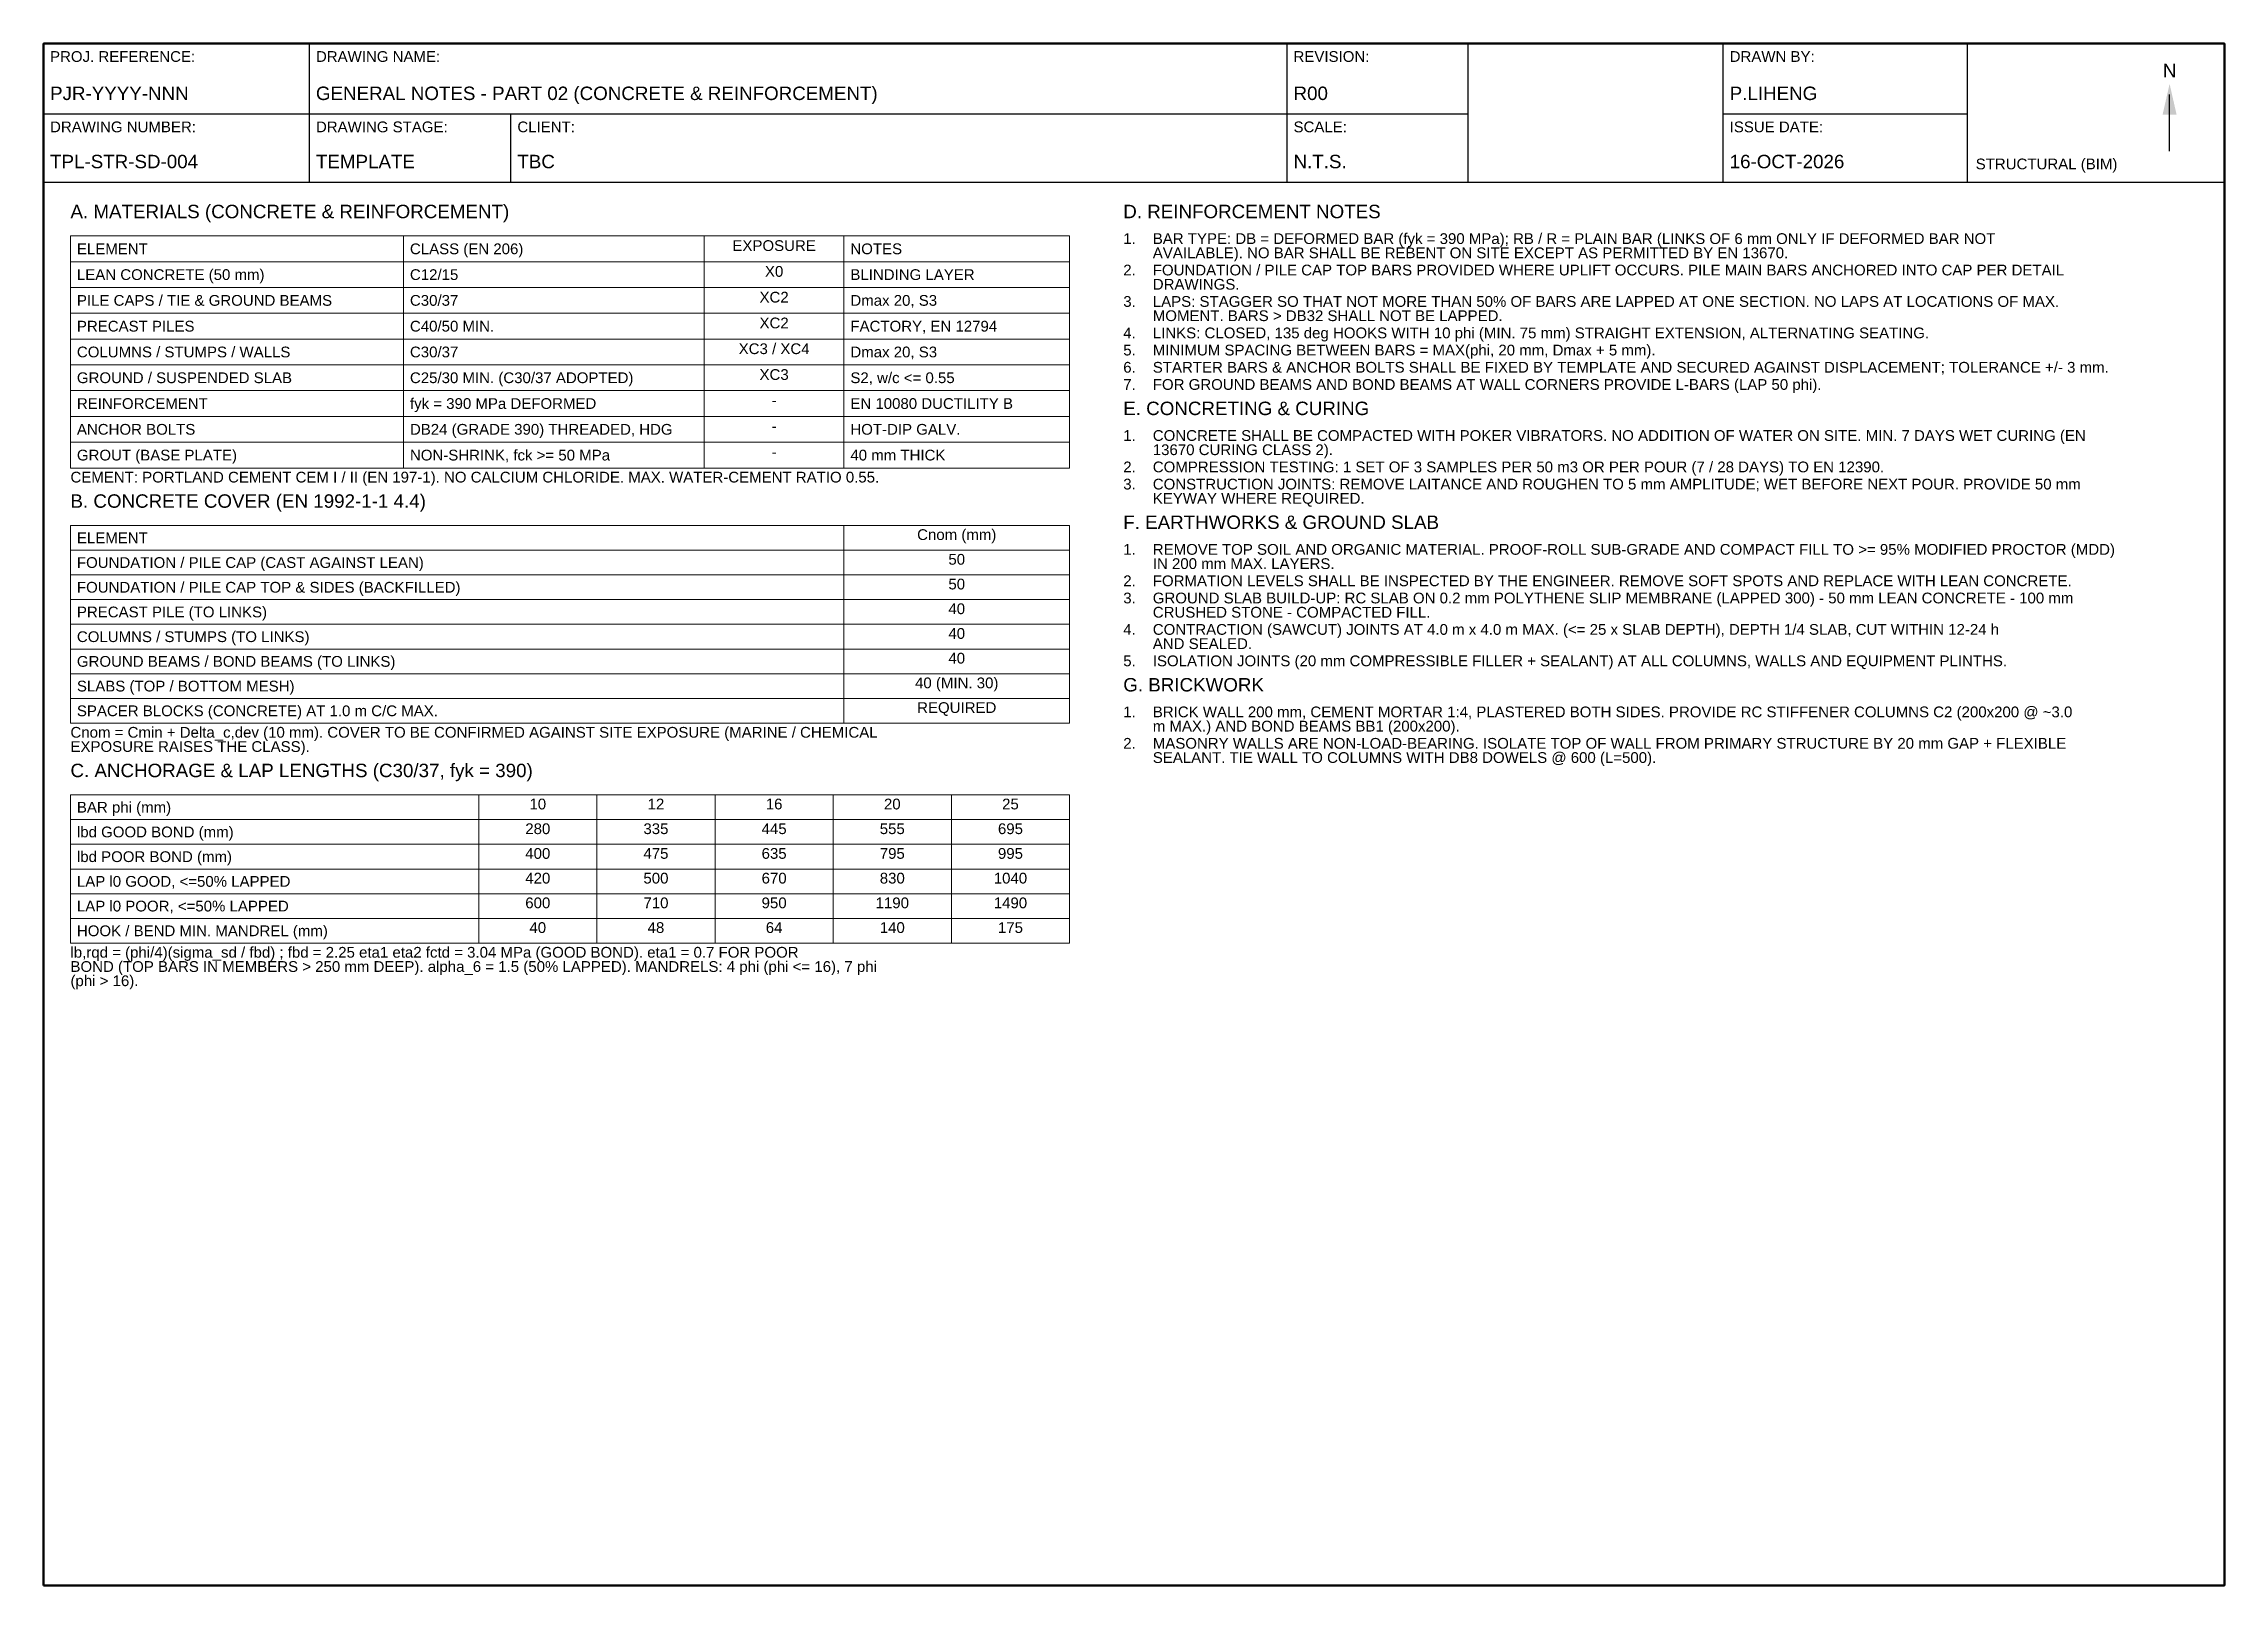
# Model space of a CAD drawing. Header units: millimetres. Extents: x 7 to 413, y 5 to 292.
import ezdxf
from ezdxf.enums import TextEntityAlignment as Align

# ---------------------------------------------------------------- set-up
doc = ezdxf.new("R2010")
doc.units = ezdxf.units.MM
for name, color, linetype, lineweight in [('S-ANNO-TABLE', 7, 'Continuous', 18), ('S-ANNO-TEXT', 7, 'Continuous', 18), ('S-TBLK-BORDER', 7, 'Continuous', 50), ('S-TBLK-LINE', 7, 'Continuous', 25), ('S-TBLK-TEXT', 7, 'Continuous', 18)]:
    doc.layers.add(name, color=color, linetype=linetype, lineweight=lineweight)
doc.styles.add('TEXT_2.0', font='arial.ttf')
doc.styles.add('TEXT_2.5', font='arial.ttf')

# ---------------------------------------------------------------- blocks, each defined once
blk = doc.blocks.new('STR_TITLEBLOCK_A3')
at = {"layer": 'S-TBLK-BORDER'}
blk.add_lwpolyline([(7, 5), (413, 5), (413, 292), (7, 292)], close=True, dxfattribs=at)
at = {"layer": 'S-TBLK-LINE'}
for p, q in [((56.5, 266.2), (56.5, 292)), ((238.5, 266.2), (238.5, 292)), ((272.2, 266.2), (272.2, 292)), ((319.7, 266.2), (319.7, 292)), ((365.2, 266.2), (365.2, 292)), ((402.8, 272), (402.8, 282.5)), ((7, 278.9), (272.2, 278.9)), ((94, 266.2), (94, 278.9)), ((319.7, 278.9), (365.2, 278.9)), ((7, 266.2), (413, 266.2))]:
    blk.add_line(p, q, dxfattribs=at)
blk.add_solid([(401.5, 278.8), (404.1, 278.8), (402.8, 284.5)], dxfattribs=at)
at = {"layer": 'S-TBLK-TEXT', "color": 8, "style": 'TEXT_2.0'}
for s, p in [('PROJ. REFERENCE:', (8.2, 288.6)), ('DRAWING NAME:', (57.7, 288.6)), ('REVISION:', (239.7, 288.6)), ('DRAWN BY:', (320.9, 288.6)), ('DRAWING NUMBER:', (8.2, 275.5)), ('DRAWING STAGE:', (57.7, 275.5)), ('CLIENT:', (95.2, 275.5)), ('SCALE:', (239.7, 275.5)), ('ISSUE DATE:', (320.9, 275.5))]:
    blk.add_text(s, height=2, dxfattribs=at).set_placement(p)
at = {"layer": 'S-TBLK-TEXT', "style": 'TEXT_2.5'}
blk.add_text('N', height=2.5, dxfattribs=at).set_placement((402.8, 287), align=Align.MIDDLE_CENTER)
at = {"layer": 'S-TBLK-TEXT', "style": 'TEXT_2.0'}
blk.add_text('STRUCTURAL (BIM)', height=2, dxfattribs=at).set_placement((366.7, 268.6))
at = {"layer": 'S-TBLK-TEXT', "style": 'TEXT_2.5'}
for tag, p in [('PROJ_REFERENCE', (8.2, 281.5)), ('DRAWING_NAME', (57.7, 281.5)), ('REVISION', (239.7, 281.5)), ('DRAWN_BY', (320.9, 281.5)), ('DRAWING_NUMBER', (8.2, 268.8)), ('DRAWING_STAGE', (57.7, 268.8)), ('CLIENT', (95.2, 268.8)), ('SCALE', (239.7, 268.8)), ('ISSUE_DATE', (320.9, 268.8))]:
    blk.add_attdef(tag, p, '', height=2.5, dxfattribs=at)

msp = doc.modelspace()

# ---------------------------------------------------------------- linework, layer by layer
at = {"layer": 'S-ANNO-TABLE'}
for points in [[(12, 251.4), (74, 251.4), (74, 256.2), (12, 256.2)], [(74, 251.4), (130, 251.4), (130, 256.2), (74, 256.2)], [(130, 251.4), (156, 251.4), (156, 256.2), (130, 256.2)], [(156, 251.4), (198, 251.4), (198, 256.2), (156, 256.2)], [(12, 246.6), (74, 246.6), (74, 251.4), (12, 251.4)], [(74, 246.6), (130, 246.6), (130, 251.4), (74, 251.4)], [(130, 246.6), (156, 246.6), (156, 251.4), (130, 251.4)], [(156, 246.6), (198, 246.6), (198, 251.4), (156, 251.4)], [(12, 241.8), (74, 241.8), (74, 246.6), (12, 246.6)], [(74, 241.8), (130, 241.8), (130, 246.6), (74, 246.6)], [(130, 241.8), (156, 241.8), (156, 246.6), (130, 246.6)], [(156, 241.8), (198, 241.8), (198, 246.6), (156, 246.6)], [(12, 237), (74, 237), (74, 241.8), (12, 241.8)], [(74, 237), (130, 237), (130, 241.8), (74, 241.8)], [(130, 237), (156, 237), (156, 241.8), (130, 241.8)], [(156, 237), (198, 237), (198, 241.8), (156, 241.8)], [(12, 232.2), (74, 232.2), (74, 237), (12, 237)], [(74, 232.2), (130, 232.2), (130, 237), (74, 237)], [(130, 232.2), (156, 232.2), (156, 237), (130, 237)], [(156, 232.2), (198, 232.2), (198, 237), (156, 237)], [(12, 227.4), (74, 227.4), (74, 232.2), (12, 232.2)], [(74, 227.4), (130, 227.4), (130, 232.2), (74, 232.2)], [(130, 227.4), (156, 227.4), (156, 232.2), (130, 232.2)], [(156, 227.4), (198, 227.4), (198, 232.2), (156, 232.2)], [(12, 222.6), (74, 222.6), (74, 227.4), (12, 227.4)], [(74, 222.6), (130, 222.6), (130, 227.4), (74, 227.4)], [(130, 222.6), (156, 222.6), (156, 227.4), (130, 227.4)], [(156, 222.6), (198, 222.6), (198, 227.4), (156, 227.4)], [(12, 217.8), (74, 217.8), (74, 222.6), (12, 222.6)], [(74, 217.8), (130, 217.8), (130, 222.6), (74, 222.6)], [(130, 217.8), (156, 217.8), (156, 222.6), (130, 222.6)], [(156, 217.8), (198, 217.8), (198, 222.6), (156, 222.6)], [(12, 213), (74, 213), (74, 217.8), (12, 217.8)], [(74, 213), (130, 213), (130, 217.8), (74, 217.8)], [(130, 213), (156, 213), (156, 217.8), (130, 217.8)], [(156, 213), (198, 213), (198, 217.8), (156, 217.8)], [(12, 197.7), (156, 197.7), (156, 202.3), (12, 202.3)], [(156, 197.7), (198, 197.7), (198, 202.3), (156, 202.3)], [(12, 193.1), (156, 193.1), (156, 197.7), (12, 197.7)], [(156, 193.1), (198, 193.1), (198, 197.7), (156, 197.7)], [(12, 188.5), (156, 188.5), (156, 193.1), (12, 193.1)], [(156, 188.5), (198, 188.5), (198, 193.1), (156, 193.1)], [(12, 183.9), (156, 183.9), (156, 188.5), (12, 188.5)], [(156, 183.9), (198, 183.9), (198, 188.5), (156, 188.5)], [(12, 179.3), (156, 179.3), (156, 183.9), (12, 183.9)], [(156, 179.3), (198, 179.3), (198, 183.9), (156, 183.9)], [(12, 174.7), (156, 174.7), (156, 179.3), (12, 179.3)], [(156, 174.7), (198, 174.7), (198, 179.3), (156, 179.3)], [(12, 170.1), (156, 170.1), (156, 174.7), (12, 174.7)], [(156, 170.1), (198, 170.1), (198, 174.7), (156, 174.7)], [(12, 165.5), (156, 165.5), (156, 170.1), (12, 170.1)], [(156, 165.5), (198, 165.5), (198, 170.1), (156, 170.1)], [(12, 147.55), (88, 147.55), (88, 152.15), (12, 152.15)], [(88, 147.55), (110, 147.55), (110, 152.15), (88, 152.15)], [(110, 147.55), (132, 147.55), (132, 152.15), (110, 152.15)], [(132, 147.55), (154, 147.55), (154, 152.15), (132, 152.15)], [(154, 147.55), (176, 147.55), (176, 152.15), (154, 152.15)], [(176, 147.55), (198, 147.55), (198, 152.15), (176, 152.15)], [(12, 142.95), (88, 142.95), (88, 147.55), (12, 147.55)], [(88, 142.95), (110, 142.95), (110, 147.55), (88, 147.55)], [(110, 142.95), (132, 142.95), (132, 147.55), (110, 147.55)], [(132, 142.95), (154, 142.95), (154, 147.55), (132, 147.55)], [(154, 142.95), (176, 142.95), (176, 147.55), (154, 147.55)], [(176, 142.95), (198, 142.95), (198, 147.55), (176, 147.55)], [(12, 138.35), (88, 138.35), (88, 142.95), (12, 142.95)], [(88, 138.35), (110, 138.35), (110, 142.95), (88, 142.95)], [(110, 138.35), (132, 138.35), (132, 142.95), (110, 142.95)], [(132, 138.35), (154, 138.35), (154, 142.95), (132, 142.95)], [(154, 138.35), (176, 138.35), (176, 142.95), (154, 142.95)], [(176, 138.35), (198, 138.35), (198, 142.95), (176, 142.95)], [(12, 133.75), (88, 133.75), (88, 138.35), (12, 138.35)], [(88, 133.75), (110, 133.75), (110, 138.35), (88, 138.35)], [(110, 133.75), (132, 133.75), (132, 138.35), (110, 138.35)], [(132, 133.75), (154, 133.75), (154, 138.35), (132, 138.35)], [(154, 133.75), (176, 133.75), (176, 138.35), (154, 138.35)], [(176, 133.75), (198, 133.75), (198, 138.35), (176, 138.35)], [(12, 129.15), (88, 129.15), (88, 133.75), (12, 133.75)], [(88, 129.15), (110, 129.15), (110, 133.75), (88, 133.75)], [(110, 129.15), (132, 129.15), (132, 133.75), (110, 133.75)], [(132, 129.15), (154, 129.15), (154, 133.75), (132, 133.75)], [(154, 129.15), (176, 129.15), (176, 133.75), (154, 133.75)], [(176, 129.15), (198, 129.15), (198, 133.75), (176, 133.75)], [(12, 124.55), (88, 124.55), (88, 129.15), (12, 129.15)], [(88, 124.55), (110, 124.55), (110, 129.15), (88, 129.15)], [(110, 124.55), (132, 124.55), (132, 129.15), (110, 129.15)], [(132, 124.55), (154, 124.55), (154, 129.15), (132, 129.15)], [(154, 124.55), (176, 124.55), (176, 129.15), (154, 129.15)], [(176, 124.55), (198, 124.55), (198, 129.15), (176, 129.15)]]:
    msp.add_lwpolyline(points, close=True, dxfattribs=at)

# ---------------------------------------------------------------- block references
at = {"layer": 'S-TBLK-LINE'}
msp.add_blockref('STR_TITLEBLOCK_A3', (0, 0), dxfattribs=at).add_auto_attribs({'PROJ_REFERENCE': 'PJR-YYYY-NNN', 'DRAWING_NAME': 'GENERAL NOTES - PART 02 (CONCRETE & REINFORCEMENT)', 'REVISION': 'R00', 'DRAWN_BY': 'P.LIHENG', 'DRAWING_NUMBER': 'TPL-STR-SD-004', 'DRAWING_STAGE': 'TEMPLATE', 'CLIENT': 'TBC', 'SCALE': 'N.T.S.', 'ISSUE_DATE': '16-OCT-2026'})

# ---------------------------------------------------------------- texts
at = {"layer": 'S-ANNO-TEXT'}
for s, height, style, p in [('A. MATERIALS (CONCRETE & REINFORCEMENT)', 2.5, 'TEXT_2.5', (12, 259.5)), ('D. REINFORCEMENT NOTES', 2.5, 'TEXT_2.5', (208, 259.5)), ('1.', 2, 'TEXT_2.0', (208, 254.7)), ('BAR TYPE: DB = DEFORMED BAR (fyk = 390 MPa); RB / R = PLAIN BAR (LINKS OF 6 mm ONLY IF DEFORMED BAR NOT', 2, 'TEXT_2.0', (213.5, 254.7)), ('ELEMENT', 2, 'TEXT_2.0', (13.2, 252.8)), ('CLASS (EN 206)', 2, 'TEXT_2.0', (75.2, 252.8)), ('NOTES', 2, 'TEXT_2.0', (157.2, 252.8)), ('AVAILABLE). NO BAR SHALL BE REBENT ON SITE EXCEPT AS PERMITTED BY EN 13670.', 2, 'TEXT_2.0', (213.5, 252.05)), ('LEAN CONCRETE (50 mm)', 2, 'TEXT_2.0', (13.2, 248)), ('C12/15', 2, 'TEXT_2.0', (75.2, 248)), ('BLINDING LAYER', 2, 'TEXT_2.0', (157.2, 248)), ('2.', 2, 'TEXT_2.0', (208, 248.85)), ('FOUNDATION / PILE CAP TOP BARS PROVIDED WHERE UPLIFT OCCURS. PILE MAIN BARS ANCHORED INTO CAP PER DETAIL', 2, 'TEXT_2.0', (213.5, 248.85)), ('DRAWINGS.', 2, 'TEXT_2.0', (213.5, 246.2)), ('PILE CAPS / TIE & GROUND BEAMS', 2, 'TEXT_2.0', (13.2, 243.2)), ('C30/37', 2, 'TEXT_2.0', (75.2, 243.2)), ('Dmax 20, S3', 2, 'TEXT_2.0', (157.2, 243.2)), ('3.', 2, 'TEXT_2.0', (208, 243)), ('LAPS: STAGGER SO THAT NOT MORE THAN 50% OF BARS ARE LAPPED AT ONE SECTION. NO LAPS AT LOCATIONS OF MAX.', 2, 'TEXT_2.0', (213.5, 243)), ('PRECAST PILES', 2, 'TEXT_2.0', (13.2, 238.4)), ('C40/50 MIN.', 2, 'TEXT_2.0', (75.2, 238.4)), ('FACTORY, EN 12794', 2, 'TEXT_2.0', (157.2, 238.4)), ('MOMENT. BARS > DB32 SHALL NOT BE LAPPED.', 2, 'TEXT_2.0', (213.5, 240.35)), ('COLUMNS / STUMPS / WALLS', 2, 'TEXT_2.0', (13.2, 233.6)), ('C30/37', 2, 'TEXT_2.0', (75.2, 233.6)), ('Dmax 20, S3', 2, 'TEXT_2.0', (157.2, 233.6)), ('4.', 2, 'TEXT_2.0', (208, 237.15)), ('5.', 2, 'TEXT_2.0', (208, 233.95)), ('LINKS: CLOSED, 135 deg HOOKS WITH 10 phi (MIN. 75 mm) STRAIGHT EXTENSION, ALTERNATING SEATING.', 2, 'TEXT_2.0', (213.5, 237.15)), ('MINIMUM SPACING BETWEEN BARS = MAX(phi, 20 mm, Dmax + 5 mm).', 2, 'TEXT_2.0', (213.5, 233.95)), ('6.', 2, 'TEXT_2.0', (208, 230.75)), ('STARTER BARS & ANCHOR BOLTS SHALL BE FIXED BY TEMPLATE AND SECURED AGAINST DISPLACEMENT; TOLERANCE +/- 3 mm.', 2, 'TEXT_2.0', (213.5, 230.75)), ('GROUND / SUSPENDED SLAB', 2, 'TEXT_2.0', (13.2, 228.8)), ('C25/30 MIN. (C30/37 ADOPTED)', 2, 'TEXT_2.0', (75.2, 228.8)), ('S2, w/c <= 0.55', 2, 'TEXT_2.0', (157.2, 228.8)), ('7.', 2, 'TEXT_2.0', (208, 227.55)), ('FOR GROUND BEAMS AND BOND BEAMS AT WALL CORNERS PROVIDE L-BARS (LAP 50 phi).', 2, 'TEXT_2.0', (213.5, 227.55)), ('REINFORCEMENT', 2, 'TEXT_2.0', (13.2, 224)), ('fyk = 390 MPa DEFORMED', 2, 'TEXT_2.0', (75.2, 224)), ('EN 10080 DUCTILITY B', 2, 'TEXT_2.0', (157.2, 224)), ('E. CONCRETING & CURING', 2.5, 'TEXT_2.5', (208, 222.85)), ('ANCHOR BOLTS', 2, 'TEXT_2.0', (13.2, 219.2)), ('DB24 (GRADE 390) THREADED, HDG', 2, 'TEXT_2.0', (75.2, 219.2)), ('HOT-DIP GALV.', 2, 'TEXT_2.0', (157.2, 219.2)), ('1.', 2, 'TEXT_2.0', (208, 218.05)), ('CONCRETE SHALL BE COMPACTED WITH POKER VIBRATORS. NO ADDITION OF WATER ON SITE. MIN. 7 DAYS WET CURING (EN', 2, 'TEXT_2.0', (213.5, 218.05)), ('GROUT (BASE PLATE)', 2, 'TEXT_2.0', (13.2, 214.4)), ('NON-SHRINK, fck >= 50 MPa', 2, 'TEXT_2.0', (75.2, 214.4)), ('40 mm THICK', 2, 'TEXT_2.0', (157.2, 214.4)), ('13670 CURING CLASS 2).', 2, 'TEXT_2.0', (213.5, 215.4)), ('CEMENT: PORTLAND CEMENT CEM I / II (EN 197-1). NO CALCIUM CHLORIDE. MAX. WATER-CEMENT RATIO 0.55.', 2, 'TEXT_2.0', (12, 210.3)), ('2.', 2, 'TEXT_2.0', (208, 212.2)), ('COMPRESSION TESTING: 1 SET OF 3 SAMPLES PER 50 m3 OR PER POUR (7 / 28 DAYS) TO EN 12390.', 2, 'TEXT_2.0', (213.5, 212.2)), ('B. CONCRETE COVER (EN 1992-1-1 4.4)', 2.5, 'TEXT_2.5', (12, 205.6)), ('3.', 2, 'TEXT_2.0', (208, 209)), ('CONSTRUCTION JOINTS: REMOVE LAITANCE AND ROUGHEN TO 5 mm AMPLITUDE; WET BEFORE NEXT POUR. PROVIDE 50 mm', 2, 'TEXT_2.0', (213.5, 209)), ('KEYWAY WHERE REQUIRED.', 2, 'TEXT_2.0', (213.5, 206.35)), ('F. EARTHWORKS & GROUND SLAB', 2.5, 'TEXT_2.5', (208, 201.65)), ('ELEMENT', 2, 'TEXT_2.0', (13.2, 199)), ('REMOVE TOP SOIL AND ORGANIC MATERIAL. PROOF-ROLL SUB-GRADE AND COMPACT FILL TO >= 95% MODIFIED PROCTOR (MDD)', 2, 'TEXT_2.0', (213.5, 196.85)), ('FOUNDATION / PILE CAP (CAST AGAINST LEAN)', 2, 'TEXT_2.0', (13.2, 194.4)), ('1.', 2, 'TEXT_2.0', (208, 196.85)), ('IN 200 mm MAX. LAYERS.', 2, 'TEXT_2.0', (213.5, 194.2)), ('FOUNDATION / PILE CAP TOP & SIDES (BACKFILLED)', 2, 'TEXT_2.0', (13.2, 189.8)), ('2.', 2, 'TEXT_2.0', (208, 191)), ('FORMATION LEVELS SHALL BE INSPECTED BY THE ENGINEER. REMOVE SOFT SPOTS AND REPLACE WITH LEAN CONCRETE.', 2, 'TEXT_2.0', (213.5, 191)), ('PRECAST PILE (TO LINKS)', 2, 'TEXT_2.0', (13.2, 185.2)), ('3.', 2, 'TEXT_2.0', (208, 187.8)), ('GROUND SLAB BUILD-UP: RC SLAB ON 0.2 mm POLYTHENE SLIP MEMBRANE (LAPPED 300) - 50 mm LEAN CONCRETE - 100 mm', 2, 'TEXT_2.0', (213.5, 187.8)), ('CRUSHED STONE - COMPACTED FILL.', 2, 'TEXT_2.0', (213.5, 185.15)), ('COLUMNS / STUMPS (TO LINKS)', 2, 'TEXT_2.0', (13.2, 180.6)), ('4.', 2, 'TEXT_2.0', (208, 181.95)), ('CONTRACTION (SAWCUT) JOINTS AT 4.0 m x 4.0 m MAX. (<= 25 x SLAB DEPTH), DEPTH 1/4 SLAB, CUT WITHIN 12-24 h', 2, 'TEXT_2.0', (213.5, 181.95)), ('AND SEALED.', 2, 'TEXT_2.0', (213.5, 179.3)), ('GROUND BEAMS / BOND BEAMS (TO LINKS)', 2, 'TEXT_2.0', (13.2, 176)), ('5.', 2, 'TEXT_2.0', (208, 176.1)), ('ISOLATION JOINTS (20 mm COMPRESSIBLE FILLER + SEALANT) AT ALL COLUMNS, WALLS AND EQUIPMENT PLINTHS.', 2, 'TEXT_2.0', (213.5, 176.1)), ('SLABS (TOP / BOTTOM MESH)', 2, 'TEXT_2.0', (13.2, 171.4)), ('G. BRICKWORK', 2.5, 'TEXT_2.5', (208, 171.4)), ('SPACER BLOCKS (CONCRETE) AT 1.0 m C/C MAX.', 2, 'TEXT_2.0', (13.2, 166.8)), ('1.', 2, 'TEXT_2.0', (208, 166.6)), ('BRICK WALL 200 mm, CEMENT MORTAR 1:4, PLASTERED BOTH SIDES. PROVIDE RC STIFFENER COLUMNS C2 (200x200 @ ~3.0', 2, 'TEXT_2.0', (213.5, 166.6)), ('Cnom = Cmin + Delta_c,dev (10 mm). COVER TO BE CONFIRMED AGAINST SITE EXPOSURE (MARINE / CHEMICAL', 2, 'TEXT_2.0', (12, 162.8)), ('2.', 2, 'TEXT_2.0', (208, 160.75)), ('m MAX.) AND BOND BEAMS BB1 (200x200).', 2, 'TEXT_2.0', (213.5, 163.95)), ('MASONRY WALLS ARE NON-LOAD-BEARING. ISOLATE TOP OF WALL FROM PRIMARY STRUCTURE BY 20 mm GAP + FLEXIBLE', 2, 'TEXT_2.0', (213.5, 160.75)), ('EXPOSURE RAISES THE CLASS).', 2, 'TEXT_2.0', (12, 160.15)), ('SEALANT. TIE WALL TO COLUMNS WITH DB8 DOWELS @ 600 (L=500).', 2, 'TEXT_2.0', (213.5, 158.1)), ('C. ANCHORAGE & LAP LENGTHS (C30/37, fyk = 390)', 2.5, 'TEXT_2.5', (12, 155.45)), ('BAR phi (mm)', 2, 'TEXT_2.0', (13.2, 148.85)), ('lbd GOOD BOND (mm)', 2, 'TEXT_2.0', (13.2, 144.25)), ('lbd POOR BOND (mm)', 2, 'TEXT_2.0', (13.2, 139.65)), ('LAP l0 GOOD, <=50% LAPPED', 2, 'TEXT_2.0', (13.2, 135.05)), ('LAP l0 POOR, <=50% LAPPED', 2, 'TEXT_2.0', (13.2, 130.45)), ('HOOK / BEND MIN. MANDREL (mm)', 2, 'TEXT_2.0', (13.2, 125.85)), ('lb,rqd = (phi/4)(sigma_sd / fbd) ; fbd = 2.25 eta1 eta2 fctd = 3.04 MPa (GOOD BOND). eta1 = 0.7 FOR POOR', 2, 'TEXT_2.0', (12, 121.85)), ('(phi > 16).', 2, 'TEXT_2.0', (12, 116.55)), ('BOND (TOP BARS IN MEMBERS > 250 mm DEEP). alpha_6 = 1.5 (50% LAPPED). MANDRELS: 4 phi (phi <= 16), 7 phi', 2, 'TEXT_2.0', (12, 119.2))]:
    msp.add_text(s, height=height, dxfattribs=dict(at, style=style)).set_placement(p)
at = {"layer": 'S-ANNO-TEXT', "style": 'TEXT_2.0'}
for s, p in [('EXPOSURE', (143, 252.8)), ('X0', (143, 248)), ('XC2', (143, 243.2)), ('XC2', (143, 238.4)), ('XC3 / XC4', (143, 233.6)), ('XC3', (143, 228.8)), ('-', (143, 224)), ('-', (143, 219.2)), ('-', (143, 214.4)), ('Cnom (mm)', (177, 199)), ('50', (177, 194.4)), ('50', (177, 189.8)), ('40', (177, 185.2)), ('40', (177, 180.6)), ('40', (177, 176)), ('40 (MIN. 30)', (177, 171.4)), ('REQUIRED', (177, 166.8)), ('10', (99, 148.85)), ('12', (121, 148.85)), ('16', (143, 148.85)), ('20', (165, 148.85)), ('25', (187, 148.85)), ('280', (99, 144.25)), ('335', (121, 144.25)), ('445', (143, 144.25)), ('555', (165, 144.25)), ('695', (187, 144.25)), ('400', (99, 139.65)), ('475', (121, 139.65)), ('635', (143, 139.65)), ('795', (165, 139.65)), ('995', (187, 139.65)), ('420', (99, 135.05)), ('500', (121, 135.05)), ('670', (143, 135.05)), ('830', (165, 135.05)), ('1040', (187, 135.05)), ('600', (99, 130.45)), ('710', (121, 130.45)), ('950', (143, 130.45)), ('1190', (165, 130.45)), ('1490', (187, 130.45)), ('40', (99, 125.85)), ('48', (121, 125.85)), ('64', (143, 125.85)), ('140', (165, 125.85)), ('175', (187, 125.85))]:
    msp.add_text(s, height=2, dxfattribs=at).set_placement(p, align=Align.BOTTOM_CENTER)

doc.saveas('drawing.dxf')
